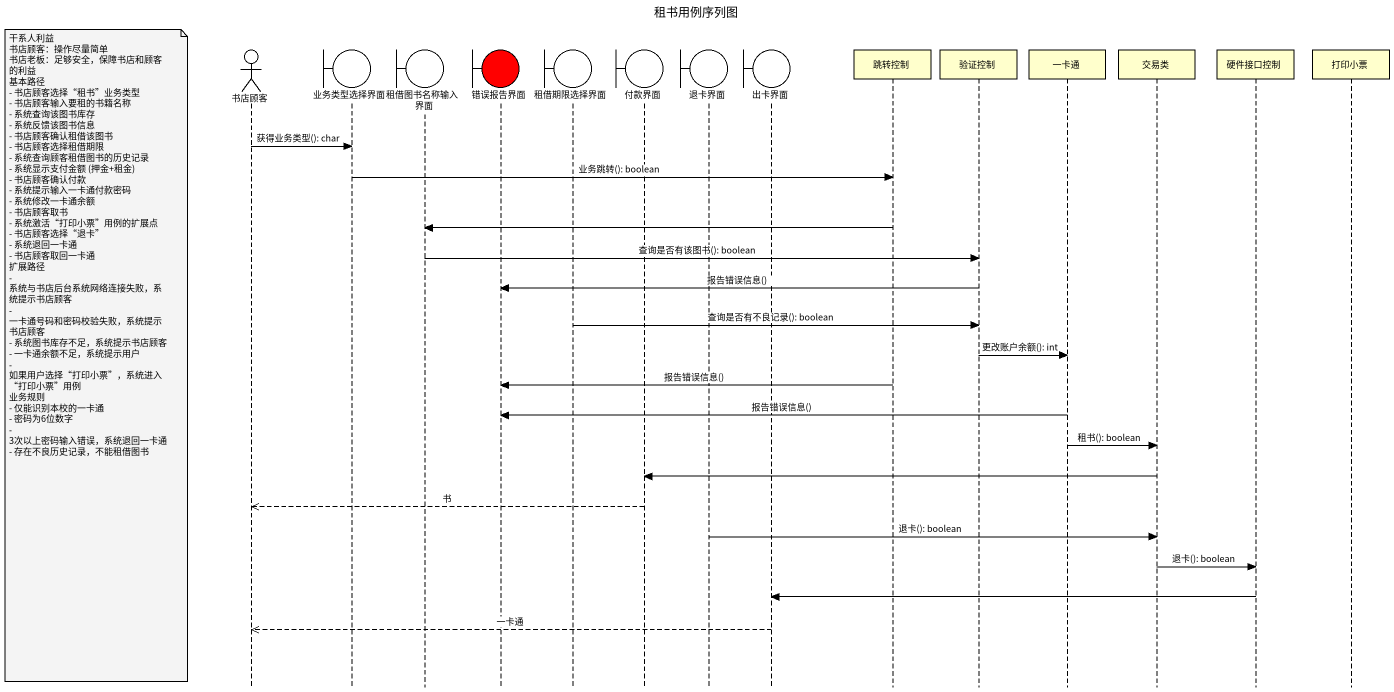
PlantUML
@startuml
title 租书用例序列图
hide footbox
actor 书店顾客
boundary 业务类型选择界面
boundary 租借图书名称输入界面
boundary 错误报告界面 #FF0000
boundary 租借期限选择界面
boundary 付款界面
boundary 退卡界面
boundary 出卡界面
participant 跳转控制
participant 验证控制
participant 一卡通
participant 交易类
participant 硬件接口控制
participant 打印小票

书店顾客 -> 业务类型选择界面 : 获得业务类型(): char
业务类型选择界面 -> 跳转控制 : 业务跳转(): boolean
跳转控制 -> 租借图书名称输入界面
租借图书名称输入界面 -> 验证控制 : 查询是否有该图书(): boolean
验证控制 -> 错误报告界面 : 报告错误信息()
租借期限选择界面 -> 验证控制 : 查询是否有不良记录(): boolean
验证控制 -> 一卡通 : 更改账户余额(): int
note left of 书店顾客
  干系人利益
  书店顾客：操作尽量简单
  书店老板：足够安全，保障书店和顾客的利益
  基本路径
  - 书店顾客选择“租书”业务类型
  - 书店顾客输入要租的书籍名称
  - 系统查询该图书库存
  - 系统反馈该图书信息
  - 书店顾客确认租借该图书
  - 书店顾客选择租借期限
  - 系统查询顾客租借图书的历史记录
  - 系统显示支付金额 (押金+租金)
  - 书店顾客确认付款
  - 系统提示输入一卡通付款密码
  - 系统修改一卡通余额
  - 书店顾客取书
  - 系统激活“打印小票”用例的扩展点
  - 书店顾客选择“退卡”
  - 系统退回一卡通
  - 书店顾客取回一卡通
  扩展路径
  - 系统与书店后台系统网络连接失败，系统提示书店顾客
  - 一卡通号码和密码校验失败，系统提示书店顾客
  - 系统图书库存不足，系统提示书店顾客
  - 一卡通余额不足，系统提示用户
  - 如果用户选择“打印小票”，系统进入“打印小票”用例
  业务规则
  - 仅能识别本校的一卡通
  - 密码为6位数字
  - 3次以上密码输入错误，系统退回一卡通
  - 存在不良历史记录，不能租借图书
end note
跳转控制 -> 错误报告界面 : 报告错误信息()
一卡通 -> 错误报告界面 : 报告错误信息()
一卡通 -> 交易类 : 租书(): boolean
交易类 -> 付款界面
付款界面 -->> 书店顾客 : 书
退卡界面 -> 交易类 : 退卡(): boolean
交易类 -> 硬件接口控制 : 退卡(): boolean
硬件接口控制 -> 出卡界面
出卡界面 -->> 书店顾客 : 一卡通
@enduml
